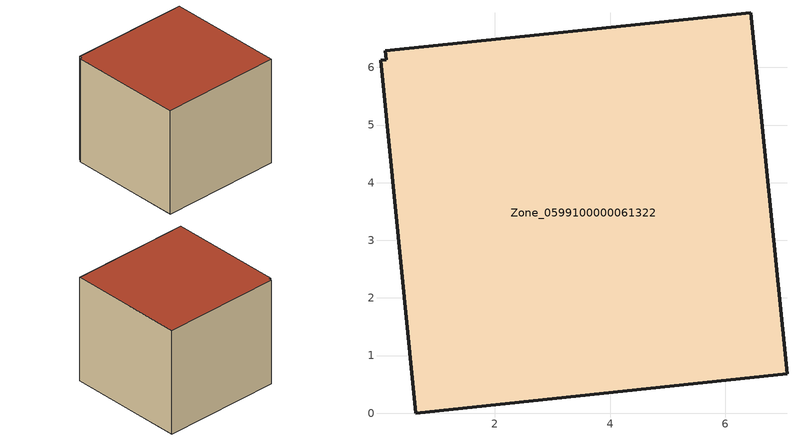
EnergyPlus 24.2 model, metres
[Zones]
Zone_0599100000061322
 floor ground (C_G): 0.1,6.29 6.44,6.95 7.07,0.69 0.62,0 0.01,6.13 0.12,6.13 z0
 wall outside (C_F): 7.07,0.69 6.44,6.95 0.1,6.29 0.12,6.13 0.01,6.13 0.62,0 7.07,0.69 z0:5.72
 roof outside (C_R): 6.44,6.95 0.1,6.29 0.12,6.13 0.01,6.13 0.62,0 7.07,0.69 z5.72
[BUILDING]
Pand.0599100000061322: North Axis=0; Terrain=City; Loads Convergence Tolerance Value=0.04; Temperature Convergence Tolerance Value=0.4; Solar Distribution=FullExterior; Maximum Number of Warmup Days=25; Minimum Number of Warmup Days=1
[Site:Location]
Rotterdam.The.Hague.AP_ZH_NLD Design_Conditions: Latitude=51.96; Longitude=4.45; Time Zone=1; Elevation=-4.5
[SITE:GROUNDTEMPERATURE:BUILDINGSURFACE]
18, 18, 18, 18, 18, 18, 18, 18, 18, 18, 18, 18
[MATERIAL] Thermal Absorptance=0.9; Solar Absorptance=0.7; Visible Absorptance=0.7
Name | Roughness | Thickness | Conductivity | Density | Specific Heat
G.TC.1946-1964 | MediumSmooth | 0.15 | 1 | 540 | 1210
F.TC.1946-1964 | Rough | 0.3 | 0.857143 | 1920 | 840
R.TC.1946-1964 | MediumRough | 0.2 | 0.235294 | 1500 | 1000
[CONSTRUCTION]
C_G: G.TC.1946-1964
C_F: F.TC.1946-1964
C_R: R.TC.1946-1964
[ZONE]
Zone_0599100000061322: Type=1; Multiplier=1; Ceiling Height=Autocalculate; Volume=Autocalculate; Floor Area=autocalculate; Part of Total Floor Area=Yes
[ZONEINFILTRATION:DESIGNFLOWRATE]
Infil_Zone_0599100000061322: Zone or ZoneList or Space or SpaceList=Zone_0599100000061322; Schedule=AlwaysOn; Design Flow Rate Calculation Method=Flow/Area; Flow Rate per Floor Area=0.003; Constant Term Coefficient=1; Temperature Term Coefficient=0; Velocity Term Coefficient=0; Velocity Squared Term Coefficient=0
[HVACTEMPLATE:ZONE:IDEALLOADSAIRSYSTEM]
Zone_0599100000061322: Maximum Heating Supply Air Temperature=50; Minimum Cooling Supply Air Temperature=13; Maximum Heating Supply Air Humidity Ratio=0.0156; Minimum Cooling Supply Air Humidity Ratio=0.0077; Heating Limit=NoLimit; Cooling Limit=NoLimit; Dehumidification Control Type=ConstantSensibleHeatRatio; Cooling Sensible Heat Ratio=0.7; Dehumidification Setpoint=60; Humidification Control Type=None; Humidification Setpoint=30; Outdoor Air Method=None; Outdoor Air Flow Rate per Person=0.00944; Outdoor Air Flow Rate per Zone Floor Area=0; Outdoor Air Flow Rate per Zone=0; Demand Controlled Ventilation Type=None; Outdoor Air Economizer Type=NoEconomizer; Heat Recovery Type=None; Sensible Heat Recovery Effectiveness=0.7; Latent Heat Recovery Effectiveness=0.65
[ZONECONTROL:THERMOSTAT]
ThermostatControl_Zone_0599100000061322: Zone or ZoneList=Zone_0599100000061322; Control Type Schedule=DualSetpointControlType; Control 1=Thermostat_Zone_0599100000061322; Temperature Difference Between Cutout And Setpoint=0
[THERMOSTATSETPOINT:DUALSETPOINT]
Thermostat_Zone_0599100000061322: Heating Setpoint Temperature Schedule=HeatingSetpoint_Zone_0599100000061322; Cooling Setpoint Temperature Schedule=CoolingSetpoint_Zone_0599100000061322
[SCHEDULE:COMPACT]
HeatingSetpoint_Zone_0599100000061322: Through: 12/31, For: AllDays, Until: 24:00, 21
CoolingSetpoint_Zone_0599100000061322: Through: 12/31, For: AllDays, Until: 24:00, 24
DualSetpointControlType: Through: 12/31, For: AllDays, Until: 24:00, 4
AlwaysOn: Through: 12/31, For: AllDays, Until: 24:00, 1
